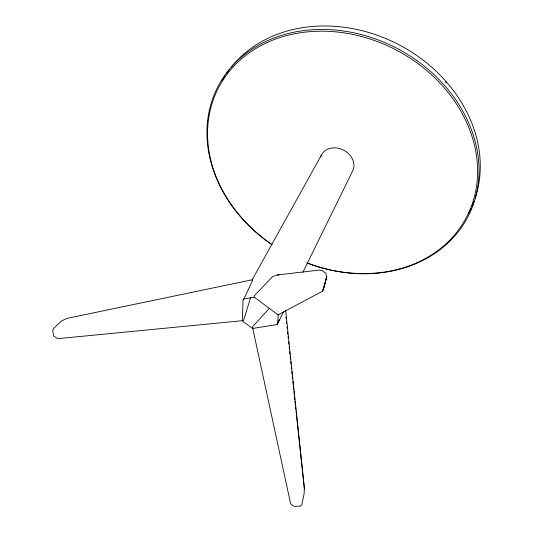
<?xml version="1.0" encoding="UTF-8"?>
<svg xmlns="http://www.w3.org/2000/svg" width="533" height="533" viewBox="0 0 533 533"><rect width="100%" height="100%" fill="white"/><g stroke="black" fill="none" stroke-linecap="round" stroke-linejoin="round"><path stroke-width="0.8" d="M304.363 487.842L304.096 493.864L301.771 504.918L300.186 506.117L294.289 506.35L292.544 505.451L290.618 503.685L252.602 327.668L252.715 326.589L269.392 308.287M283.469 311.885L277.6 323.837L276.827 324.584L253.268 328.355L251.882 327.968L242.988 321.472L242.322 320.36L243.088 299.806L244.547 297.707L252.535 280.525L252.162 279.805L66.951 318.388L61.442 321.033L53.36 328.688L52.747 330.687L53.54 335.85L57.704 338.662L242.988 320.646L243.688 320L250.737 297.307M277.6 323.837L278.199 315.636L277.553 314.49L254.061 297.034L254.181 295.955L272.463 276.694L277.373 274.941L319.527 270.071L322.179 270.577L325.73 273.196L326.702 277.127L324.151 287.447L322.618 291.178L278.173 314.796L277.553 314.49M326.003 279.479L326.802 276.287L322.618 291.178L323.971 286.494M324.424 284.935L325.776 280.258M279.379 319.487L276.827 324.584M302.904 272.29L352.786 170.68A17.536 14.411 27.6 0 0 342.186 149.48A17.536 14.411 27.6 0 0 320.626 157.002M252.002 280.072L321.132 155.609M243.088 299.806L243.834 299.04L253.322 297.321L254.754 297.7M278.173 314.796L278.852 314.13M277.373 274.941L279.026 275.095M242.322 320.36L242.988 320.646M252.602 327.668L253.268 328.355M285.915 316.922L286.088 318.574M286.441 321.899L286.627 323.524M286.974 326.856L287.16 328.481M287.514 331.812L287.787 334.258M288.047 336.776L288.226 338.388M288.58 341.733L288.853 344.171M289.113 346.697L289.386 349.122M289.646 351.653L289.925 354.079M290.179 356.617L290.458 359.029M290.712 361.574L290.991 363.986M291.251 366.531L291.524 368.936M291.784 371.494L292.137 374.799M292.331 376.371L292.584 378.936M292.864 381.322L293.203 384.719M293.397 386.278L293.736 389.683M293.936 391.235L294.276 394.64M294.469 396.186L294.809 399.597M295.002 401.142L295.342 404.56M295.535 406.093L295.875 409.517M296.075 411.05L304.503 489.7L285.648 310.346M271.883 244.607A140.925 116.52 27.6 0 1 267.093 40.868A140.925 116.52 27.6 0 1 477.242 150.812A140.925 116.52 27.6 0 1 307.088 263.029M272.03 244.607A139.873 115.574 27.6 0 1 267.24 42.5A139.873 115.574 27.6 0 1 475.816 151.625A139.873 115.574 27.6 0 1 307.001 262.902M222.101 80.743A139.986 116.221 27.6 0 1 225.033 75.813M226.385 73.734A139.986 116.221 27.6 0 1 229.27 69.67M231.315 67.031A139.986 116.221 27.6 0 1 400.643 45.625A139.986 116.221 27.6 0 1 475.163 198.216M474.057 201.354A139.986 116.221 27.6 0 1 471.885 206.711M471.212 208.21A139.986 116.221 27.6 0 1 468.674 213.32M445.415 81.782A138.667 115.188 27.6 0 1 446.481 83.015"/></g></svg>
